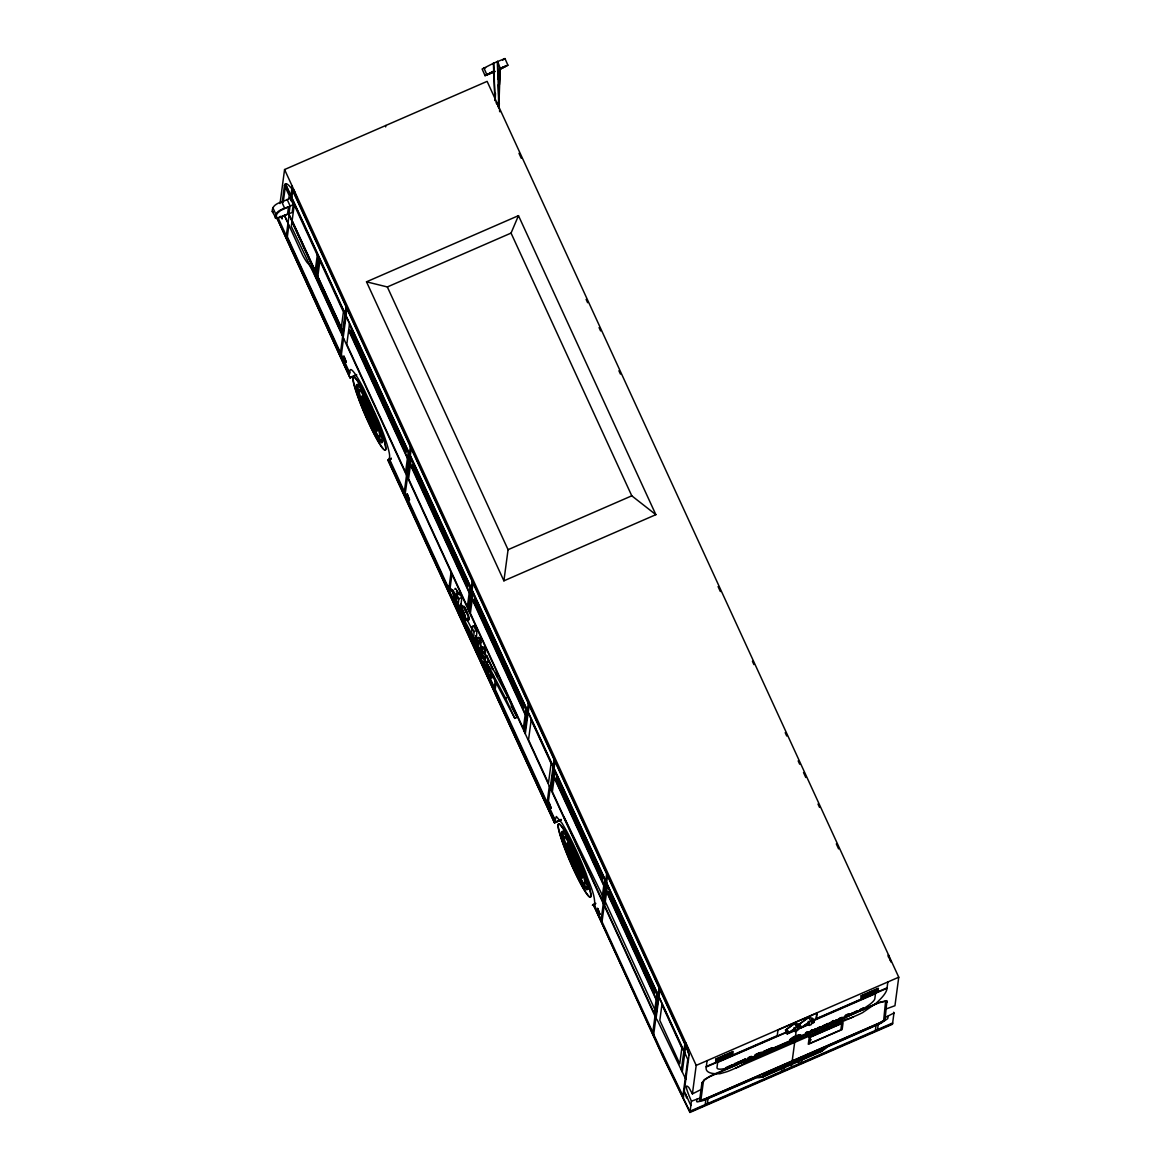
<?xml version="1.0" encoding="UTF-8"?>
<svg xmlns="http://www.w3.org/2000/svg" width="1171" height="1171" viewBox="0 0 1171 1171"><rect width="100%" height="100%" fill="white"/><g stroke="black" fill="none" stroke-linecap="round" stroke-linejoin="round"><path stroke-width="1.5" d="M363.654 403.439L364.401 404.112M363.727 403.219L364.064 404.815M373.695 421.267L373.022 419.072L373.769 419.935M373.095 419.233L374.808 422.409L373.812 420.682M373.944 422.028L375.218 423.419M463.043 607.573C463.248 602.231 467.522 612.711 468.063 614.424C471.254 620.484 464.521 621.23 464.667 614.541C456.163 593.346 460.73 625.724 468.868 619.737L467.668 618.068M578.152 866.218L579.908 870.404L578.225 866.189L578.825 868.223M454.919 589.408L455.051 588.471A16.306 1.8 66.5 0 1 456.119 589.115L458.71 593.682M362.761 399.326L364.269 403.205L364.576 402.473M374.325 424.766L374.369 423.946L375.906 427.269M375.95 426.888L375.759 427.722L374.808 424.444M569.896 849.985L569.955 850.849L568.184 846.501M568.052 846.677L569.706 850.19L568.916 849.165M569.706 850.219L567.979 846.589M579.674 871.019L580.772 874.576M581.328 875.249L580.845 873.434M282.196 202.524L284.494 185.355L285.768 183.73A89.816 9.895 66.5 0 1 291.857 188.853A34.032 3.747 66.5 0 1 297.375 199.992L685.635 1044.956A13.657 1.508 66.5 0 1 689.031 1055.364L683.337 1098.091M456.383 592.087L456.69 591.018L457.92 592.482M495.216 100.516L495.465 93.343M498.246 106.195A3.484 3.469 54.5 0 0 498.612 102.697L497.69 61.404L500.193 68.299L499.007 102.404A3.484 3.469 54.5 0 1 498.304 106.312M856.66 1011.656L855.416 1013.061L855.211 1011.51L858.972 1010.734C856.528 1012.578 858.519 1009.563 856.674 1011.773M366.538 403.995L368.397 407.64L366.728 404.478L367.533 405.312M366.625 403.79L366.757 404.976M367.87 407.596L368.821 408.533M371.178 419.95L370.124 418.486L371.661 422.175M372.246 423.404L370.212 418.486M494.952 98.964L495.113 95.349M498.612 102.697L499.183 90.021M499.446 84.59L500.193 68.299L507.892 65.195L501.056 68.884M575.312 865.955L577.449 870.36L575.737 866.101M479.51 641.43L479.568 640.317M475.411 629.427C468.781 612.653 472.996 662.64 474.006 631.608L471.459 626.807M487.956 659.873C483.96 646.231 485.409 667.28 483.74 661.703M821.222 1048.777L820.915 1051.016L827.59 1046.376L878.265 1024.04A7.743 1.376 -24.7 0 0 880.943 1022.751L885.013 1019.809L886.945 1000.634L878.982 1002.464L798.168 1037.652M272.243 211.483C271.892 202.232 284.89 202.071 290.291 197.958L293.262 204.413L292.179 212.507L276.224 218.465L272.243 211.483L273.267 212.01M275.214 217.938C274.863 208.687 287.861 208.526 293.262 204.413M278.127 217.879L349.544 374.017L349.983 370.68A46.855 5.167 66.5 0 1 356.848 376.579A48.304 5.328 66.5 0 1 363.669 388.684L378.335 420.623A48.172 5.313 66.5 0 1 385.83 440.589A46.855 5.167 66.5 0 1 389.592 456.895L389.138 460.203L451.098 595.044M280.03 203.608L284.568 169.546L487.121 81.37L898.757 977.214L894.951 1005.713L886.476 1008.817M283.206 202.495L285.27 187.038M282.284 217.806L282.138 218.962L280.411 216.284M288.739 199.026L289.208 195.586L284.494 185.355M290.935 195.733L292.208 186.174M288.988 213.898L290.057 205.818L287.1 199.363M286.251 236.279L289.135 214.571L343.22 332.257M290.979 200.768L291.491 196.948M291.828 197.679L292.75 190.8M287.144 238.211L288.886 225.183M294.668 193.054L294.77 192.264M315.204 270.75L317.297 255.117M316.185 273.414L318.483 256.156M316.668 274.497L318.98 257.225M317.824 276.473L319.917 260.826M342.137 335.199L346.031 306.773M340.322 353.949L345.562 314.633M343.205 337.511L346.045 316.155M346.016 315.614L346.938 308.72M341.215 355.896L343.557 338.302M350.934 329.929L404.361 445.434C407.084 447.908 406.352 456.353 403.878 449.093L352.5 337.277C350.07 334.716 350.392 325.875 353.042 333.252L404.932 446.21M405.986 452.416L352.559 336.911L351.739 331.481M350.085 377.97L277.293 218.757L350.085 377.984L356.599 375.144M385.654 126.892L385.845 125.458M369.055 415.5L366.801 408.24L367.87 408.855M370.695 415.295L369.538 411.855M561.026 820.037L554.512 822.862L387.938 460.364L391.275 458.315M405.254 450.806L404.976 446.868M404.171 492.932L410.348 446.722M406.966 476.304L409.865 454.582M405.078 494.879L410.348 456.105M410.318 455.563L411.241 448.669M412.734 464.419L466.16 579.923C468.81 582.485 468.195 590.799 465.677 583.582L414.3 471.767C411.87 469.22 412.192 460.364 414.841 467.741L467.185 581.841M414.036 470.683L413.539 465.97M496.241 102.741L496.343 101.965L499.109 107.981M497.309 104.087L499.007 108.771M448.713 589.862L448.903 588.428M449.152 586.642L451.069 572.253M449.605 591.809L449.766 590.623M450.045 588.574L451.962 574.2M456.368 593.946L458.9 598.747L458.124 605.129L459.193 607.983L462.15 606.695L461.081 603.841L461.857 597.459L459.31 592.658L456.368 593.946L457.261 598.732L453.177 590.404A16.306 1.8 66.5 0 0 452.094 589.76L453.514 596.127L459.193 607.983M467.785 586.905L467.009 582.002M468.239 609.637L472.147 581.211M468.766 610.794L471.664 589.072M469.308 611.95L472.147 590.594M472.118 590.052L473.04 583.158M471.284 616.253L471.386 615.492M474.255 600.972L474.621 598.805L522.178 701.37C524.623 703.932 524.301 712.773 521.651 705.396L474.255 600.972L523.759 708.718M474.987 602.597L474.533 598.908M474.416 625.519L476.948 630.32L476.436 638.005L473.479 639.293M475.543 638.766L478.105 643.611C480.095 660.707 471.898 638.868 478.5 637.478L481.047 642.323L480.564 645.982M479.978 648.412L482.525 653.242C483.564 665.845 476.904 651.003 477.944 651.003C483.96 665.45 477.387 646.231 482.935 647.124L485.482 651.954L485.072 655.013M483.564 661.542L487.063 669.183L490.02 667.894M490.678 669.109L487.721 670.383C493.562 689.148 490.751 666.372 486.404 662.947L483.989 657.151M487.063 669.183L486.375 663.24C488.717 664.147 490.517 675.213 487.868 670.705M487.721 670.383L490.649 669.285M493.43 670.295L486.946 655.862M503.896 580.831L508.068 549.682L387.338 286.954L366.508 281.816L503.896 580.831L655.862 514.669L518.475 215.654L366.508 281.816M494.147 688.738L495.304 680.117M496.021 674.73L496.489 671.129M495.04 690.685L496.197 682.064M496.914 676.677L497.397 673.076M523.013 707.108L522.456 702.454M524.227 731.494L527.082 710.138M527.36 710.27L528.282 703.376M524.769 732.651L527.667 710.943M525.296 733.807L529.175 705.323M546.974 803.716L549.331 786.107M547.867 805.663L553.078 766.698M553.151 766.405L554.073 759.511M550.751 789.21L553.605 767.854M554.044 768.352L554.966 761.457M551.292 790.366L554.132 769.01M555.01 771.938L552.361 791.742L601.909 899.548L604.543 879.743L554.029 769.801M601.03 873.449C603.665 876.113 602.318 883.241 600.225 876.391L558.084 784.687C555.654 782.126 555.962 773.27 558.626 780.662L601.265 873.507M601.309 874.166L601.528 878.162L558.128 784.321L556.503 777.339M391.26 458.388L388.04 459.779L554.512 822.862L561.085 819.934M574.185 862.456L571.038 852.708L572.092 851.844M576.908 863.847L574.668 858.811M594.473 907.071C596.024 895.42 589.408 884.515 586.159 873.683A48.992 5.401 66.5 0 0 566.354 830.605L562.051 823.242L556.342 816.48L554.878 820.9L452.577 598.279M602.611 902.065L605.451 880.709M605.729 880.841L606.651 873.947M603.138 903.222L606.036 881.514M600.957 921.182L603.299 903.588M603.68 904.378L606.519 883.022M606.622 882.788L607.544 875.893M601.85 923.129L604.192 905.534M607.398 885.949L604.748 905.754L654.296 1013.559L656.931 993.755L606.417 883.812M608.891 891.336L653.096 986.743L653.916 992.174L610.515 898.333C607.881 895.771 608.496 887.457 611.013 894.673L653.14 986.377C655.584 988.939 655.262 997.78 652.613 990.403L609.491 896.415M609.667 896.239L609.696 892.888M652.642 1033.671L657.839 994.721M658.117 994.852L659.039 987.958M655.526 1017.233L658.424 995.511M655.687 1017.599L658.585 995.877M653.535 1035.618L655.892 1018.023M685.84 1079.369L658.351 1022.21A7.319 0.805 66.5 0 0 656.053 1018.389L659.932 989.905M681.332 1070.001L683.835 1051.28M683.908 1050.987L684.83 1044.093M685.899 1042.966L686.03 1046.728A9.002 0.995 66.5 0 1 689.031 1055.364M682.269 1071.948L685.723 1046.054L291.857 188.853M686.718 1046.274L686.821 1045.498M682.781 1096.92L687.787 1059.404M685.313 1093.553L686.645 1097.974L686.806 1096.788M893.634 1012.242A13.686 1.508 66.5 0 0 893.971 1012.988L892.478 1024.259L689.924 1112.45L691.432 1101.179A13.686 1.508 66.5 0 1 687.772 1092.309A12.544 1.376 66.5 0 1 686.382 1086.22A50.002 5.504 66.5 0 1 688.972 1087.683L692.398 1093.89L701.048 1089.542M692.398 1093.89L696.203 1065.39L284.568 169.546M696.979 1099.188L696.657 1101.604A11.52 2.049 -24.7 0 0 697.667 1101.852L702.527 1100.755A13.057 2.327 -24.7 0 0 705.879 1099.51L756.481 1077.759L758.603 1077.701A6.704 1.2 -24.7 0 0 764.531 1075.856M796.5 1038.384L711.251 1075.49L704.503 1079.53L701.941 1082.765L699.57 1100.55L703.317 1100.081A7.743 1.376 -24.7 0 0 705.937 1099.071L756.554 1077.305L762.731 1076.354L821.574 1050.724L821.866 1048.513L763.024 1074.144L762.994 1076.939L821.852 1051.324L821.866 1048.513M700.975 1099.613L703.303 1082.18L704.195 1080.204L708.821 1077.086L878.836 1002.83L885.583 1001.234L883.695 1020.073A5.387 0.966 -24.7 0 1 883.095 1020.702L881.382 1021.844A6.104 1.083 -24.7 0 1 878.367 1023.366L706.04 1098.398A6.104 1.083 -24.7 0 1 703.068 1099.481L701.78 1099.759A5.431 0.966 -24.7 0 1 700.975 1099.628L699.614 1100.213M707.123 1060.648L706.128 1067.864A122.223 21.795 -24.7 0 0 714.983 1073.661L719.784 1073.778L726.84 1071.743A18.355 3.279 -24.7 0 0 732.065 1069.65L857.26 1015.155A18.355 3.279 -24.7 0 0 862.544 1012.666L875.337 1003.854M705.205 1104.59L705.879 1099.51M707.372 1103.653L708.045 1098.574M723.473 1057.545L723.693 1055.876M724.307 1057.193L724.527 1055.51M734.817 1063.561L734.964 1065.581L734.817 1063.561L736.779 1062.712L736.94 1064.732L736.779 1062.712M745.239 1059.038L742.473 1060.443L742.648 1062.243L742.795 1061.16L745.546 1059.96L745.239 1059.038L737.745 1062.507L740.482 1061.307L740.658 1063.107L740.482 1061.307M740.804 1062.024L738.067 1063.209L745.546 1059.96M755.354 1054.632L755.5 1056.652L755.354 1054.632C764.341 1050.006 765.732 1053.036 755.676 1055.349M757.271 1053.988L757.52 1055.774L757.271 1053.988L760.36 1052.802L757.227 1054.354L757.593 1055.247M763.024 1074.1L762.994 1076.939M777.193 1035.969L777.983 1030.026L817.036 1013.032L816.246 1018.96L812.85 1020.073M785.434 1030.129L796.075 1022.444L797.846 1026.294L797.48 1029.089L799.983 1027.992L798.227 1024.142L795.709 1025.24L796.075 1022.444M781.452 1071.392L781.862 1068.318M799.983 1027.992L797.261 1030.656L794.977 1031.651L795.138 1030.524L787.205 1033.978L797.846 1026.294M784.116 1070.235L784.526 1067.162M788.625 1032.939L795.197 1030.07L795.475 1027.962L788.625 1032.939L786.853 1029.089L793.704 1024.113M791.289 1067.732L791.83 1063.678M792.123 1061.438L795.08 1039.292M795.416 1036.789L796.353 1029.792M798.227 1024.142L799.925 1028.431M814.138 1021.829L811.62 1022.927L811.986 1020.146L810.23 1016.296L799.588 1023.966L801.345 1027.816L809.278 1024.362L809.132 1025.489L811.415 1024.508L811.562 1023.366C818.412 1023.527 808.341 1012.344 814.079 1022.283M801.345 1027.816L799.632 1023.571M798.622 1063.927L799.032 1060.853M801.286 1062.77L801.696 1059.682M805.677 1032.72L805.794 1034.666L805.677 1032.72L807.727 1031.827L809.132 1032.881L812.293 1029.836L808.839 1032.237M806.834 1032.398L806.98 1034.154L806.834 1032.398L808.532 1033.466L807.126 1033.027M809.337 1023.922L809.629 1021.8L802.764 1026.777L809.337 1023.922L808.166 1021.346M811.02 1030.568L811.166 1032.324L811.02 1030.568L809.571 1033.012L811.313 1031.212M812.293 1029.836L812.425 1031.783L812.586 1030.48M816.114 1019.019L816.904 1013.091M820.315 1026.704C818.968 1027.099 818.353 1029.411 819.861 1027.904C820.783 1028.197 817.9 1026.338 820.578 1027.596M832.23 1021.624C827.37 1023.6 829.741 1026.089 833.503 1020.6L833.664 1022.532L833.503 1020.6M832.522 1022.268L832.303 1021.127M845.389 1015.433L845.506 1017.365L845.389 1015.433C849.282 1012.432 851.566 1015.037 847.687 1016.413M847.497 1015.974L848.799 1015.52L846.735 1016.648L846.56 1015.111L848.404 1014.408L846.516 1015.433L846.779 1016.282M846.735 1016.648L846.56 1015.111M859.821 1010.149L860.085 1011.027L859.821 1010.149L861.958 1008.758L860.114 1010.793M859.938 1009.636L863.32 1007.997L863.583 1008.86L861.446 1010.266L863.32 1007.997M793.806 1039.014L863.305 1008.685L863.569 1009.504L861.446 1010.266M869.511 993.974L869.731 992.291M870.346 993.608L870.565 991.939M875.366 1030.509L876.04 1025.43L878.206 1024.479A13.057 2.327 -24.7 0 0 881.631 1022.766L887.706 1018.653L888.321 1015.886M877.533 1029.572L878.206 1024.479M888.174 956.766L888.452 954.775M887.838 981.957L886.915 989.144A122.223 21.795 -24.7 0 1 875.323 1003.854M366.552 411.445L368.572 415.076M368.645 415.046L368.148 413.553M371.646 415.354C368.455 409.996 373.315 415.105 371.5 415.412M371.705 415.778L370.636 413.012M371.148 413.085L372.202 416.159L371.427 414.227M572.092 859.192L573.219 861.768L571.931 857.728M576.352 860.026L575.59 859.792M363.288 400.892C366.874 407.186 359.907 395.33 364.679 399.501M363.903 401.272A19.234 2.122 66.5 0 0 364.723 403.732L363.683 403.6M377.443 427.752L377.311 426.903M568.111 847.277C566.823 845.843 569.574 844.496 569.794 846.457M569.033 845.36L569.179 846.194M579.308 871.136L579.25 870.273M817.138 1029.47C814.416 1031.461 813.347 1029.675 816.846 1028.826C815.865 1032.324 810.742 1030.436 816.904 1029.089C817.914 1026.835 809.571 1032.075 815.411 1029.733M828.673 1023.571L825.936 1024.757L828.556 1023.732C827.59 1027.23 822.466 1025.342 828.629 1023.981C829.639 1021.771 821.339 1026.923 827.121 1024.625M838.143 1019.443L834.264 1021.185L838.012 1019.604C836.606 1022.869 832.435 1021.639 838.012 1019.604M854.362 1012.388C847.819 1014.364 850.966 1016.15 854.362 1012.388C849.604 1013.574 852.429 1015.111 854.537 1013.193M365.689 402.926C361.488 395.227 367.723 406.952 364.737 402.268M373.007 423.39L375.071 428.074M373.227 424.034L374.457 426.976M374.691 427.503L373.286 423.99L374.325 426.581M374.31 426.742L374.896 427.122M570.643 850.512L569.033 846.794L570.775 850.673M578.181 870.858L580.245 874.737M579.586 873.464L578.781 871.605L580.055 874.298M768.557 1073.997L769.142 1072.182M387.338 286.954L511.054 233.088L518.475 215.654M824.238 1025.606C815.089 1032.456 830.093 1021.2 821.764 1026.938C826.667 1024.669 820.549 1027.523 822.745 1025.811C824.589 1027.274 820.593 1027.377 823.389 1026.44M816.816 1028.87C814.196 1031.797 814.24 1027.655 816.041 1029.953M828.526 1023.776L826.36 1025.123M838.29 1020.292C835.377 1023.308 835.362 1018.097 837.221 1020.731M728.918 1067.381C716.432 1070.572 744.902 1059.872 729.606 1066.693C719.111 1073.075 742.019 1061.863 730.001 1066.913M790.513 1040.726L795.914 1036.994L801.125 1035.823M794.377 1037.228L790.586 1040.155L795.695 1036.613C809.19 1031.183 793.836 1042.849 789.708 1040.258C791.772 1035.559 808.693 1031.622 795.197 1038.443M575.693 860.012L575.532 858.767M572.56 860.509L573.761 862.017M835.743 1021.097L837.236 1020.453M733.588 1064.937L727.952 1067.205L733.573 1064.512M733.91 1065.654C728.142 1068.464 727.981 1068.318 731.553 1065.39M570.306 852.927L569.252 850.849L569.121 851.771M569.911 853.63L570.775 854.449L570.379 852.898M838.963 1020.058C846.135 1018.126 837.133 1019.224 842.11 1017.453L838.919 1019.985L841.041 1018.287L838.904 1018.755L842.11 1017.453M840.193 1019.077L842.212 1017.76L839.9 1018.433M363.874 399.121L365.132 402.765M365.908 403.41L366.669 406.044M370.314 413.773L371.661 419.247L369.128 414.929M572.268 854.976L572.897 854.201M576.791 866.203L573.541 856.733M467.039 585.295L414.344 471.401M475.265 600.533L522.134 701.736M557.25 778.949L600.708 872.732M370.607 419.145L370.46 420.008M372.305 423.375L371.924 421.911M573.878 855.167L572.092 851.463M573 854.567L573.629 855.064L573.541 854.142M576.879 868.194L577.01 869.833L575.327 865.603M827.341 1024.318C826.097 1027.245 827.048 1022.327 827.077 1024.684M854.245 1012.549L851.61 1013.632M789.957 1039.848L798.622 1035.354M801.14 1035.588L796.734 1038.209M819.056 1027.362L817.782 1027.86A11.461 2.049 -24.7 0 1 817.797 1028.021L818.09 1028.665A11.461 2.049 -24.7 0 0 818.075 1028.504L817.768 1027.816M748.767 1057.501L745.59 1060.955L748.767 1057.501L751.109 1056.476L754.475 1057.091L751.445 1057.193L747.874 1058.847L747.479 1060.136L752.485 1057.969L751.519 1057.252L748.415 1058.408L748.752 1059.126L751.387 1057.969L749.85 1057.267L748.415 1058.408M801.403 1027.421L811.986 1020.146M800.993 1022.927L807.858 1017.95M492.859 72.441L485.072 75.691L482.115 69.03L493.781 63.117L494.982 100.545L493.386 63.395M507.892 65.195L504.994 58.594L502.725 60.116M485.014 75.647L494.016 70.992M799.046 1036.935L800.642 1035.501L799.251 1035.369M793.923 1038.253L791.069 1040.199L794.084 1039.365M847.687 1015.696L849.897 1014.496L848.887 1015.257M863.276 1008.904L869.35 1004.747A35.32 6.294 -24.7 0 0 874.839 998.687L875.484 993.681L813.025 1020.878M798.329 1037.55L795.387 1038.984M795.533 1037.887L791.069 1040.199L799.895 1036.35L795.343 1037.272L799.895 1036.35L795.753 1038.165L795.695 1036.613L795.753 1038.165L794.889 1037.93M885.335 1017.409L893.971 1013.003M848.492 1015.286L846.443 1016.004M767.898 1050.226C758.984 1054.412 777.427 1045.849 768.366 1049.977M760.799 1053.739L762.76 1052.583L760.462 1053.022M493.811 71.124L486.243 75.149L495.318 71.416M499.08 69.718L506.662 65.766L502.3 67.435M759.145 1054.368L760.682 1053.519L757.593 1054.705M847.292 1015.623L848.536 1014.92L847.204 1015.33M878.323 1023.615L705.996 1098.647M876.04 1025.43L827.531 1046.83L825.16 1048.718A6.294 1.127 -24.7 0 1 824.121 1049.494A6.645 1.186 -24.7 0 1 822.086 1050.694A6.982 1.244 -24.7 0 1 819.027 1052.143M853.249 1016.896L852.356 1017.277A9.207 1.639 -24.7 0 1 848.975 1018.565L845.169 1019.297L744.478 1063.136L740.394 1065.844A9.207 1.639 -24.7 0 1 736.969 1067.513L736.076 1067.908M492.976 63.571L497.69 61.404M496.387 103.546L499.007 102.404L498.26 84.707M350.173 377.355L356.599 374.559M363.215 400.145L363.508 400.219A19.234 2.122 66.5 0 1 362.79 395.871M364.24 399.735L365.484 399.194M365.938 406.044L366.816 404.756M370.124 407.04L371.5 406.439M371.353 411.402L372.744 410.801M372.1 415.281L373.344 414.739M375.188 423.624L376.433 423.082M374.632 427.488L375.715 426.464M375.598 427.108L374.135 423.726M387.938 460.364L391.26 458.973M508.068 549.682L631.784 495.816L655.862 514.669M485.028 661.849L456.09 606.929L446.795 586.715L449.108 585.705L452.518 592.16M456.441 594.341L459.31 592.658M458.9 598.747L461.857 597.459M458.285 605.773L461.228 604.485M458.564 606.49L461.52 605.217M459.134 607.632L462.091 606.344M466.073 619.84C458.285 591.779 460.496 625.138 468.649 619.108M471.562 627.261L474.518 625.973M474.006 631.608L476.948 630.32M473.216 638.429L476.173 637.156M475.631 639.176L478.5 637.478M478.105 643.611L481.047 642.323M482.525 653.242L485.482 651.954M484.091 657.59L487.034 656.302M486.536 661.981L489.493 660.693M486.404 662.947L489.361 661.659M490.547 676.428L493.503 675.14M491.235 678.024L494.191 676.75M486.799 662.625L505.521 698.15L507.833 697.14L517.128 717.369L514.816 718.379L486.726 665.084M554.586 822.232L561.099 819.407M569.369 846.706L570.614 846.165M568.813 850.57L570.057 850.029M571.067 853.015L572.238 852.503M572.809 852.605L574.053 852.064L574.478 853.015M575.678 854.932L577.054 854.332M571.668 858.299L572.443 858.636M576.483 858.372L577.874 857.772M577.23 862.237L578.474 861.695M579.557 870.712L579.996 869.336M580.318 870.58L581.563 870.038M579.865 873.8L581.006 873.917M595.673 903.265L592.365 905.242L595.658 903.792M696.203 1065.39L898.757 977.214M706.333 1066.518L777.237 1035.647M816.289 1018.638L887.062 987.826M706.259 1066.986L788.259 1031.285M812.981 1020.395L887.003 988.295M786.722 1032.324L717.677 1062.39L717.003 1067.41A35.32 6.294 -24.7 0 0 721.453 1069.138L727.074 1068.201L793.514 1039.263M735.139 1064.278L737.115 1063.414M805.97 1033.364L809.132 1032.881M814.299 1029.953L816.963 1028.665M823.096 1025.811L824.282 1025.298M832.596 1021.771L833.796 1021.244M845.682 1016.077L849.78 1014.408L848.58 1014.628M818.075 1028.504L819.188 1028.138M860.261 1010.09L863.613 1008.626M823.374 1026.689L824.56 1026.177M827.751 1024.845L828.848 1024.362M701.941 1082.765L703.303 1082.18M886.023 1002.625L887.384 1002.039M883.695 1020.073L885.056 1019.473M690.1 1111.177L892.639 1022.986M892.551 1023.644L690.012 1111.835L662.742 1055.657L593.214 904.334L662.669 1056.271L689.924 1112.45M758.998 1053.768L760.74 1054.368L759.32 1054.486M483.989 68.401L485.628 67.728M795.402 1038.823L792.489 1040.082M691.432 1101.179L699.892 1098.135M504.935 58.55L497.294 61.697L498.041 79.394M832.186 1022.503L830.766 1023.469L832.142 1022.298M792.518 1039.467L789.971 1039.614M570.906 855.137L570.833 854.098M790.41 1040.551L791.303 1040.419M374.427 423.931L374.881 424.414M468.868 619.737L467.756 618.917M573.497 861.71L573.556 862.28M569.853 850.805L569.721 849.795M373.168 419.569L374.369 422.394L373.769 421.238M578.328 866.686L579.704 868.999M365.776 403.995L365.147 403.073M375.759 426.756L376.257 426.859M570.906 850.966L570.336 848.668M366.933 408.094L370.519 414.329M371.866 419.159L367.021 408.152M368.441 408.137L367.109 405.532M370.929 419.657L370.299 419.145L371.353 420.506M372.085 422.775L371.251 421.867M571.858 851.449L573.483 854.171M577.215 869.746L575.795 866.891M376.242 423.287L376.052 421.867M578.225 866.028L579.118 867.477M364.576 403.234L363.493 401.17M579.352 870.99L580.64 873.522M575.342 865.457L575.956 866.394M464.419 607.486L467.375 613.765M370.519 412.543L371.353 413.685M366.728 411.299L368.309 415.032M367.094 412.573L366.845 411.68L368.294 414.71M577.083 862.076C574.507 855.562 576.893 864.813 577.186 861.9M573.19 861.593L571.682 858.416M362.776 398.974L363.786 400.584M375.715 427.678L376.14 427.415M365.206 401.697L363.976 399.867L365.25 402.004M365.352 402.985L365.645 403.424M578.225 870.726L579.952 874.356M371.88 411.621L371.822 412.499M571.682 857.494L573.439 861.139M364.269 404.083L364.166 405.254M365.25 405.927L365.63 407.157L363.874 404.419M373.286 419.789L374.237 421.048M569.135 851.01L570.687 854.288M579.879 870.053L579.177 868.853L579.674 870.053M572.985 855.811L571.931 855.211L572.546 857.684M572.356 855.298L574.595 859.382M576.703 865.881L574.258 861.9M838.626 1019.356L841.027 1017.936M489.317 661.952L492.201 668.202M365.703 407.991L364.196 404.712M570.248 849.809L572.004 853.586M569.282 850.629L569.53 851.083M309.056 263.577L291.301 226.501L291.93 221.7L341.303 329.139L340.951 331.744L313.652 272.345A14.916 1.639 66.5 0 0 309.056 263.563M374.339 424.136L375.32 426.083M374.427 424.326L375.964 427.239M579.601 871.048L580.582 872.981M579.557 871.648L580.977 874.474M368.162 414.563L367.431 413.539M575.766 859.66L577.215 862.485M364.62 403.6L364.064 402.78M376.008 428L374.998 426.083M570.701 849.692L570.965 850.936L570.599 849.312M568.067 846.15L568.623 846.97M582.075 874.093C583.363 874.942 580.816 875.806 581.27 874.386M570.277 849.575L569.15 846.823L570.218 849.604M578.62 872.234L578.723 871.18M578.869 872.454L579.821 874.195M485.306 649.773C487.151 651.442 482.657 643.479 484.999 649.129M366.728 410.787L367.313 411.665M578.269 862.471L578.752 862.5M364.196 404.112L365.367 406.659M364.781 406.659L365.557 407.01M374.369 422.877L374.383 421.56M569.179 851.141L570.555 854.362M365.367 398.974L365.879 399.911M364.43 399.897L363.83 399.413M578.415 870.448L579.733 873.405M575.532 864.447L576.996 866.116L576.03 862.163M368.265 407.815L367.094 405.254M573.395 854.786L571.814 851.258M576.059 866.613L576.498 868.048M374.866 423.492L373.973 421.911M365.484 407.684L364.079 404.332M579.821 865.94L580.362 866.935M570.614 854.64L570.014 853.674M375.686 427.283L374.94 425.937M568.242 846.94L569.267 849.722M580.757 874.269L579.806 872.073M577.991 868.897L578.694 869.819L578.298 868.311M576.82 869.409L576.82 868.458M371.91 415.69L370.665 412.734M375.789 423.419L376.33 424.473M460.701 604.016L462.15 606.695M365.191 406.966L364.708 406.147M366.977 411.182L367.87 413.261M466.98 619.62L472.089 629.31M475.499 635.765L477.197 639M479.744 643.845L482.306 648.69M484.004 651.925L507.833 697.14M511.171 706.069L517.128 717.369M446.795 586.715L485.101 659.39M578.869 867.199L579.367 868.004M368.016 407.537L366.962 404.888M368.206 409.865L369.465 412.412M371.163 415.69L371.778 416.876M373.871 424.385L372.934 423.419M370.724 419.745L371.836 422.365M572.282 852.049L572.692 852.342M569.823 847.394L568.886 846.413M573.205 854.479L572.326 852.942M579.44 873.698L580.216 874.327M364.327 404.141L364.898 405.312M569.457 851.112L569.779 851.741M363.303 400.306L364.386 402.926M568.433 847.277L569.516 849.883M370.841 420.609L372.115 422.555M459.398 593.053L460.393 595.512M483.55 648.617L482.935 647.124M685.533 1076.31L686.089 1077.452M480.593 639.556C482.994 643.669 478.88 633.95 480.3 638.854M367.094 411.929L368.148 414.519M576.132 860.275L576.703 861.124M576.41 861.944L577.127 862.939L576.556 861.183M579.938 871.4L580.787 873.259M580.64 874.122L579.996 872.541M373.651 424.634L374.091 425.556M563.675 816.348L602.45 895.493M662.874 1054.09L682.913 1095.895M364.444 404.859L365.352 407.098M578.503 866.833L579.499 869.35M575.122 863.173L573.248 858.928M367.489 405.415L368.28 407.274M570.087 853.644L568.784 850.219L568.989 851.215M569.047 849.092L568.272 847.248M572.956 854.171L572.151 852.283M888.394 955.185L891.058 962.006L889.257 958.098M518.987 153.299L521.285 158.29M586.115 299.395L587.637 302.704M599.084 327.617L600.606 330.925M618.917 370.768L620.44 374.091M718.086 586.583L720.37 591.56M752.411 661.278L753.934 664.601M785.199 732.665L786.736 735.988M798.168 760.887L799.691 764.209M803.511 772.509L805.794 777.485M818.002 804.053L819.524 807.361M836.314 843.896L838.597 848.873M511.054 233.088L631.784 495.816M808.707 1016.955L810.478 1020.805M794.553 1023.117L796.324 1026.967M794.011 1027.509L795.197 1030.07M785.492 1029.719L787.205 1033.978M751.109 1056.476L751.855 1057.969M737.774 1062.287L738.067 1063.209M685.84 1043.376L688.519 1050.182L685.738 1044.151M285.461 183.832L688.343 1060.619M285.285 183.92L684.757 1053.285M405.517 448.742L406.264 450.352M467.317 583.231L468.063 584.841M523.291 705.044L524.037 706.655M601.865 876.04L602.611 877.65M654.252 990.051L654.999 991.661M350.656 331.993L351.402 333.603M412.455 466.482L413.202 468.093M556.24 779.403L556.972 781.013M601.587 878.104L602.333 879.714M608.627 893.4L609.359 895.025M653.974 992.115L654.721 993.725M348.753 329.637L407.523 457.554M410.553 464.14L469.322 592.043M472.337 598.63L525.296 713.856M554.322 777.046L603.87 884.852M606.71 891.058L656.258 998.863M348.636 330.456L407.42 458.373M410.435 464.946L469.22 592.863M472.235 599.435L525.179 714.676M554.22 777.866L603.753 885.671M606.607 891.863L656.141 999.683M605.29 901.699L654.838 1009.504M289.091 214.937L343.162 332.623M281.669 201.719L284.641 208.175M656.053 1018.389L314.004 273.97A14.74 1.625 66.5 0 0 308.354 263.782A24.825 2.737 66.5 0 1 302.66 255.176L284.304 215.23M464.17 607.588L467.449 614.731M464.126 607.881L466.234 612.448M467.624 615.507L469.029 618.551M505.521 698.15L514.816 718.379M684.259 1091.182L690.846 1105.512M449.108 585.705L451.259 590.374M286.441 234.844L349.705 372.832M389.328 458.769L448.127 587.037M458.856 610.091L555.039 819.715M594.663 905.651L662.845 1054.324M272.77 207.56L275.741 214.015M572.575 859.265L573.263 861.475M569.823 848.082L570.248 849.034M570.072 849.151L569.34 847.321M364.693 401.111L365.293 402.531M374.105 426.142L373.388 424.326M569.838 853.117L569.428 852.151M374.149 421.941L373.739 420.975M364.781 406.117L364.371 405.166M572.692 852.898L573.102 853.849M576.41 867.506L577.171 869.555M371.148 420.594L371.236 421.326M483.843 67.801L486.741 74.417M458.578 593.799L458.944 594.634M372.641 420.067L373.578 422.687M572.795 859.748L573.175 861.153M364.649 401.726L364.21 400.365M374.222 425.497L374.457 426.493M575.986 860.583L576.542 861.856L575.795 859.704M371.719 414.329L372.202 415.559M571.58 848.126L572.063 849.356M579.367 868.575L579.85 869.877M366.45 401.155L367.094 402.897M575.005 859.851L573.922 857.084M369.875 412.88L368.441 409.001M580.655 872.951L580.787 873.947M374.661 425.659L374.457 424.707M364.269 402.092L362.981 399.56L363.23 400.731M370.768 420.638L370.475 419.277M367.943 413.231L368.192 414.124M582.016 872.732L582.558 874.298M363.23 400.921L362.981 399.955M575.927 860.612L575.605 859.47M581.006 872.732L581.387 873.829M374.705 426.273L375.115 427.781M573.248 853.791L573.453 854.947M374.881 422.38L375.232 423.785M368.411 407.186L368.47 407.918M571.916 859.148L571.814 858.358M581.079 873.844L581.314 874.839M579.499 871.678L579.221 870.404M579.938 869.409L579.923 870.17M371.383 416.525L371.749 417.652M572.004 852.312L572.019 851.405M480.578 646.773L480.842 647.607M577.318 869.38L577.523 870.17M368.616 407.742L368.748 408.562M575.59 866.072L575.59 866.979L575.385 866.159M382.375 441.789A31.69 3.484 66.5 0 1 372.232 424.795M371.558 423.39A31.69 3.484 66.5 0 1 368.821 417.505M364.928 408.416A31.69 3.484 66.5 0 1 360.346 396.179M359.848 394.671A31.69 3.484 66.5 0 1 357.887 384.132M380.516 431.601A25.645 2.825 66.5 0 1 379.433 435.597M360.156 390.148A25.645 2.825 66.5 0 1 367.972 400.658M368.645 401.99A25.645 2.825 66.5 0 1 370.709 406.264M374.735 415.383A25.645 2.825 66.5 0 1 376.564 419.921M377.121 421.37A25.645 2.825 66.5 0 1 378.628 425.512M367.138 406.747A8.768 0.966 66.5 0 1 372.744 419.467A8.768 0.966 66.5 0 1 370.197 417.374M369.26 415.398A8.768 0.966 66.5 0 1 365.967 406.483M365.908 405.737A8.768 0.966 66.5 0 1 366.508 405.883M377.252 429.962A19.234 2.122 66.5 0 1 374.164 425.132M370.153 417.066A19.234 2.122 66.5 0 1 368.777 414.022M369.977 409.279A8.768 0.966 66.5 0 1 371.851 413.334M372.685 415.412A8.768 0.966 66.5 0 1 374.222 420.169M383.107 448.552A39.799 4.377 66.5 0 1 360.375 402.941M359.804 401.433A39.799 4.377 66.5 0 1 355.399 378.057A39.799 4.377 66.5 0 1 376.345 418.515A39.799 4.377 66.5 0 1 384.996 450.103M588.603 888.979A31.69 3.484 66.5 0 1 580.011 877.05M579.367 875.791A31.69 3.484 66.5 0 1 577.362 871.766M573.292 862.968A31.69 3.484 66.5 0 1 571.316 858.402M569.457 853.893A31.69 3.484 66.5 0 1 567.759 849.502M567.232 848.097A31.69 3.484 66.5 0 1 565.476 843.149M564.978 841.642A31.69 3.484 66.5 0 1 564.115 831.322M585.28 877.225A25.645 2.825 66.5 0 1 584.563 882.553M565.286 837.104A25.645 2.825 66.5 0 1 571.17 843.954M573.775 848.96A25.645 2.825 66.5 0 1 575.839 853.235M579.865 862.354A25.645 2.825 66.5 0 1 581.68 866.891M582.25 868.34A25.645 2.825 66.5 0 1 583.758 872.483M572.897 852.327A19.234 2.122 66.5 0 0 568.477 851.302A19.234 2.122 66.5 0 0 581.914 878.279A19.234 2.122 66.5 0 0 572.897 852.327A8.768 0.966 66.5 0 1 573.439 853.205M582.382 876.933A19.234 2.122 66.5 0 1 581.006 875.015M579.294 872.088A19.234 2.122 66.5 0 1 578.006 869.672M575.283 864.037A19.234 2.122 66.5 0 1 573.907 860.978M569.853 850.702A19.234 2.122 66.5 0 1 569.033 848.243M568.052 844.467A19.234 2.122 66.5 0 1 568.33 842.388M578.24 868.384A8.768 0.966 66.5 0 1 576.22 866.042M575.327 864.344A8.768 0.966 66.5 0 1 573.468 860.275M572.619 858.211A8.768 0.966 66.5 0 1 571.097 853.439L571.038 852.708A8.768 0.966 66.5 0 1 574.405 857.714A8.768 0.966 66.5 0 1 578.181 867.652M577.815 862.383A8.768 0.966 66.5 0 1 579.045 865.925M885.056 1019.795A8.109 1.449 -24.7 0 1 878.323 1023.615M705.996 1098.632A8.109 1.449 -24.7 0 1 699.526 1100.564M287.261 221.641A15.852 1.742 66.5 0 1 284.538 215.23M499.446 110.791A34.032 3.747 66.5 0 1 499.929 111.801M453.44 592.804L456.792 602.187L456.353 596.844L453.44 592.804M276.868 213.678C273.751 222.036 284.773 215.025 287.51 214.234L288.505 206.828L280.586 210.517L276.868 213.678M293.789 190.141L296.453 196.948L293.789 190.141M294.243 204.94L292.15 220.587L341.317 327.587L343.41 311.94L294.243 204.94M343.923 356.174L346.235 362.132L343.923 356.174M349.426 324.528L346.792 344.333L405.561 472.25L408.211 452.445L349.426 324.528M411.226 459.017L408.591 478.822L467.361 606.739L470.01 586.934L411.226 459.017M407.201 493.869L409.499 499.841L407.201 493.869M473.025 593.507L470.391 613.326L523.335 728.552L525.969 708.748L473.025 593.507M531.166 720.048L528.531 739.852L548.452 783.223L551.102 763.419L531.166 720.048M548.921 802.296L551.219 808.268L548.921 802.296M597.678 908.403L599.976 914.361L597.678 908.403M661.937 1004.63L659.829 1020.38L679.751 1063.751L681.859 1048.001L661.937 1004.63M715.935 1058.994L715.627 1061.233L732.87 1053.724L733.163 1051.485L715.935 1058.994M717.208 1058.701L716.989 1060.37L731.582 1054.017L731.802 1052.348L717.208 1058.701M809.205 1037.404L808.283 1044.298L842.154 1029.543L843.076 1022.649L809.205 1037.404M809.864 1040.902L809.512 1043.522L840.837 1029.88L841.671 1023.542L810.361 1037.169L809.981 1040.068L811.079 1039.585L809.864 1040.902M861.168 995.76L860.875 997.999L878.104 990.49L878.411 988.251L861.168 995.76M862.456 995.467L862.237 997.136L876.83 990.783L877.05 989.114L862.456 995.467M763.287 1074.729L762.702 1076.544L822.086 1050.694L822.686 1048.879L763.287 1074.729M832.23 1021.932L830.473 1022.839L832.23 1021.932M763.609 1051.543L772.348 1047.738L763.609 1051.543M763.931 1052.261L772.67 1048.44L763.931 1052.261M481.398 648.119L482.818 651.72L481.398 648.119M478.485 642.03L476.992 638.532L478.485 642.03M461.476 608.774L464.492 616.019L461.476 608.774M371.822 410.743L368.426 403.351A31.69 3.484 66.5 0 0 357.887 393.383A31.69 3.484 66.5 0 0 379.828 441.145A31.69 3.484 66.5 0 0 371.822 410.743M576.952 857.714L573.556 850.322A31.69 3.484 66.5 0 0 563.017 840.354A31.69 3.484 66.5 0 0 584.958 888.116A31.69 3.484 66.5 0 0 576.952 857.714M577.845 861.432L575.137 855.313A25.645 2.825 66.5 0 0 564.598 842.11A25.645 2.825 66.5 0 0 582.031 881.631A25.645 2.825 66.5 0 0 577.845 861.432M372.715 414.461L370.007 408.342A25.645 2.825 66.5 0 0 359.468 395.139A25.645 2.825 66.5 0 0 376.901 434.661A25.645 2.825 66.5 0 0 372.715 414.461M356.965 394.349A39.799 4.377 66.5 0 0 384.791 450.191A39.799 4.377 66.5 0 0 366.142 396.471A39.799 4.377 66.5 0 0 356.965 394.349M366.582 409.411A8.768 0.966 66.5 0 0 372.715 421.721A8.768 0.966 66.5 0 0 368.602 409.879A8.768 0.966 66.5 0 0 366.582 409.411M363.347 404.332A19.234 2.122 66.5 0 0 376.784 431.309A19.234 2.122 66.5 0 0 367.767 405.356A19.234 2.122 66.5 0 0 363.347 404.332M562.3 841.232A39.799 4.377 66.5 0 0 590.125 897.074A39.799 4.377 66.5 0 0 571.477 843.34A39.799 4.377 66.5 0 0 562.3 841.232M562.095 841.32A39.799 4.377 66.5 0 0 589.921 897.162A39.799 4.377 66.5 0 0 571.272 843.442A39.799 4.377 66.5 0 0 562.095 841.32M571.711 856.382A8.768 0.966 66.5 0 0 577.845 868.692A8.768 0.966 66.5 0 0 573.731 856.85A8.768 0.966 66.5 0 0 571.711 856.382"/></g></svg>
